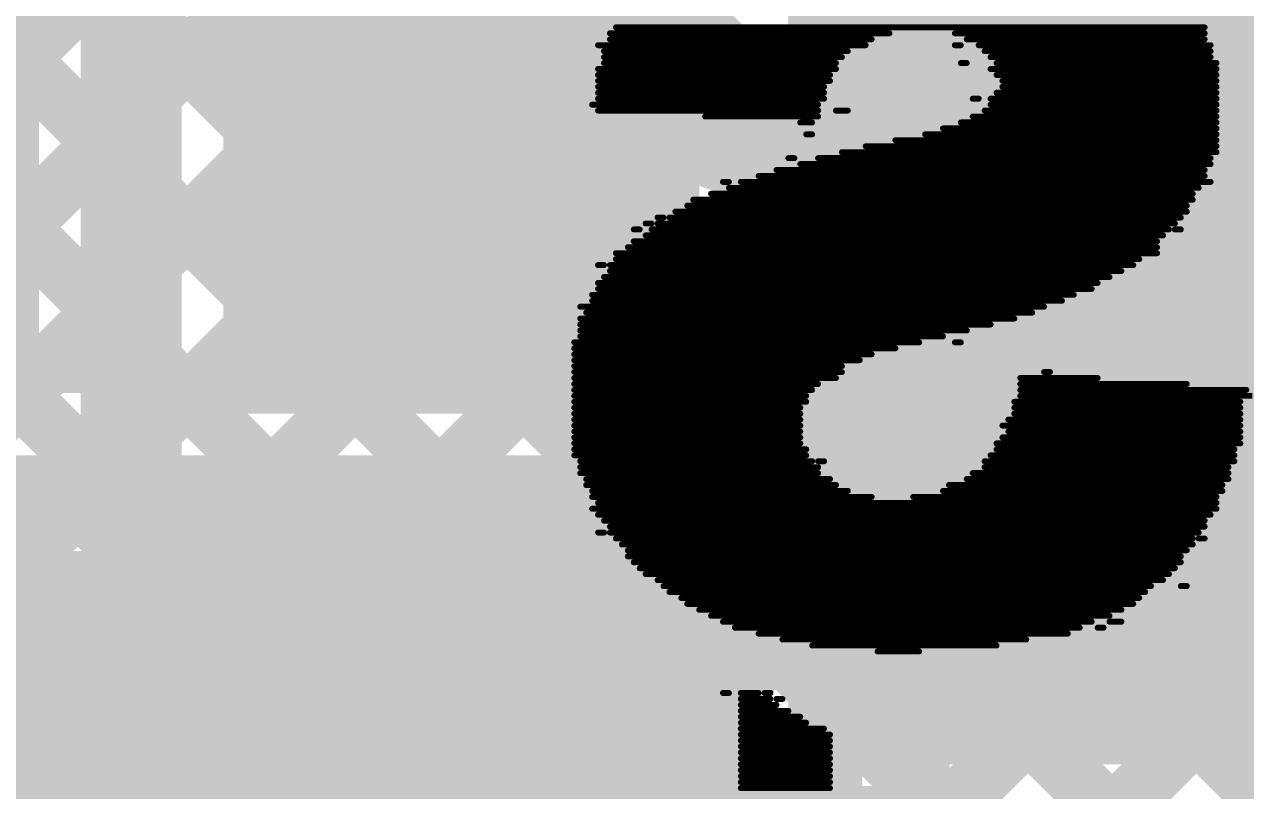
# Model space of a CAD drawing. Header units: millimetres. Extents: x -0.33 to 3.26, y -0.12 to 2.83.
# Drawn here: x 1.2345 to 1.4399, y 0.1226 to 0.2515 of the extents above; entities that cross this region are included whole.
import ezdxf

# ---------------------------------------------------------------- set-up
doc = ezdxf.new("R2010")
doc.units = ezdxf.units.MM
doc.header["$MEASUREMENT"] = 0
for name, color, linetype in [('BottomLayer', 5, 'Continuous'), ('BottomOverlay', 54, 'Continuous'), ('TopLayer', 1, 'Continuous'), ('TopOverlay', 2, 'Continuous'), ('TopPaste', 8, 'Continuous'), ('TopSolder', 216, 'Continuous')]:
    doc.layers.add(name, color=color, linetype=linetype)
doc.styles.add('Arial', font='', dxfattribs={"height": 0.2})
doc.styles.get('Arial').set_extended_font_data('Arial')

# ---------------------------------------------------------------- blocks, each defined once
blk = doc.blocks.new('16SVPF180M_47')
at = {"layer": 'TopOverlay', "const_width": 0.01}
for points in [[(-0.131, -0.082), (-0.131, -0.043)], [(-0.084, -0.129), (-0.131, -0.082)], [(0.135, -0.129), (-0.084, -0.129)]]:
    blk.add_lwpolyline(points, dxfattribs=at)
at = {"layer": 'TopOverlay', "const_width": 0.005}
for points in [[(-0.1335, -0.082, 1), (-0.1285, -0.082, 1)], [(-0.1335, -0.082, 1), (-0.1285, -0.082, 1)], [(-0.0865, -0.129, 1), (-0.0815, -0.129, 1)], [(-0.0865, -0.129, 1), (-0.0815, -0.129, 1)]]:
    blk.add_lwpolyline(points, format="xyb", close=True, dxfattribs=at)
blk = doc.blocks.new('SOD123W_93')
at = {"layer": 'TopLayer'}
blk.add_hatch(color=1, dxfattribs=at).paths.add_polyline_path([(-0.08268, 0.02756), (-0.02756, 0.02756), (-0.02756, -0.02756), (-0.08268, -0.02756)])
at = {"layer": 'TopPaste'}
blk.add_hatch(color=8, dxfattribs=at).paths.add_polyline_path([(-0.08268, 0.02756), (-0.02756, 0.02756), (-0.02756, -0.02756), (-0.08268, -0.02756)])
at = {"layer": 'TopSolder'}
blk.add_hatch(color=216, dxfattribs=at).paths.add_polyline_path([(-0.08668, 0.03156), (-0.02356, 0.03156), (-0.02356, -0.03156), (-0.08668, -0.03156)])
at = {"layer": 'TopOverlay', "const_width": 0.005}
for points in [[(-0.056, 0.04), (-0.056, 0.035)], [(0.057, 0.04), (-0.056, 0.04)]]:
    blk.add_lwpolyline(points, dxfattribs=at)
at = {"layer": 'TopOverlay', "const_width": 0.0025}
for points in [[(-0.05725, 0.04, 1), (-0.05475, 0.04, 1)], [(-0.05725, 0.04, 1), (-0.05475, 0.04, 1)], [(-0.05725, 0.035, 1), (-0.05475, 0.035, 1)]]:
    blk.add_lwpolyline(points, format="xyb", close=True, dxfattribs=at)

msp = doc.modelspace()

# ---------------------------------------------------------------- hatches: boundary and pattern name
at = {"layer": 'TopLayer'}
for points in [[(1.01919, 0.186), (1.237, 0.186), (1.237, 0.409), (1.01919, 0.409)], [(1.268, 0.186), (1.348, 0.186), (1.348, 0.3065), (1.268, 0.3065)], [(1.363, 0.127), (2.0721, 0.127), (2.0721, 0.2675), (1.363, 0.2675)], [(1.081, 0.083), (1.32, 0.083), (1.32, 0.16287), (1.081, 0.16287)]]:
    msp.add_hatch(color=1, dxfattribs=at).paths.add_polyline_path(points)

# ---------------------------------------------------------------- linework, layer by layer
at = {"layer": 'BottomLayer'}
for points, const_width in [([(1.09436, 0.44145), (1.493, 0.04281)], 0.01), ([(1.09436, 0.41317), (1.493, 0.01453)], 0.01), ([(1.09436, 0.38488), (1.493, -0.01376)], 0.01), ([(1.09436, 0.3566), (1.46596, -0.015)], 0.01), ([(1.09436, 0.32831), (1.43767, -0.015)], 0.01), ([(1.09436, 0.30003), (1.40939, -0.015)], 0.01), ([(1.10083, 0.11288), (1.28327, 0.29532)], 0.01), ([(1.305, 0.284), (1.35332, 0.23568)], 0.025), ([(1.09436, 0.27174), (1.3811, -0.015)], 0.01), ([(1.11003, 0.09379), (1.28546, 0.26922)], 0.01), ([(1.28768, 0.26668), (1.33597, 0.21838)], 0.01), ([(1.13302, 0.0885), (1.29944, 0.25492)], 0.01), ([(1.35332, 0.23568), (3.06876, 0.23568)], 0.025), ([(1.15786, 0.08506), (1.31358, 0.24077)], 0.01), ([(1.15786, 0.05677), (1.32772, 0.22663)], 0.01), ([(1.11736, -0.01201), (1.34289, 0.21351)], 0.01), ([(1.14266, -0.015), (1.36884, 0.21118)], 0.01), ([(1.17094, -0.015), (1.39712, 0.21118)], 0.01), ([(1.19922, -0.015), (1.42541, 0.21118)], 0.01), ([(1.22751, -0.015), (1.45369, 0.21118)], 0.01), ([(1.25579, -0.015), (1.48197, 0.21118)], 0.01), ([(1.35291, 0.21118), (1.493, 0.07109)], 0.01), ([(1.35332, 0.21118), (3.06876, 0.21118)], 0.01), ([(1.3812, 0.21118), (1.493, 0.09938)], 0.01), ([(1.40948, 0.21118), (1.493, 0.12766)], 0.01), ([(1.43777, 0.21118), (1.493, 0.15595)], 0.01), ([(1.28408, -0.015), (1.493, 0.19392)], 0.01)]:
    msp.add_lwpolyline(points, dxfattribs=dict(at, const_width=const_width))
for points, const_width in [([(1.29694, 0.25492, 1), (1.30194, 0.25492, 1)], 0.005), ([(1.34707, 0.23568, 1), (1.35957, 0.23568, 1)], 0.0125), ([(1.34707, 0.23568, 1), (1.35957, 0.23568, 1)], 0.0125), ([(1.31108, 0.24077, 1), (1.31608, 0.24077, 1)], 0.005), ([(1.32522, 0.22663, 1), (1.33022, 0.22663, 1)], 0.005), ([(1.33347, 0.21838, 1), (1.33847, 0.21838, 1)], 0.005), ([(1.33347, 0.21838, 1), (1.33847, 0.21838, 1)], 0.005), ([(1.3335, 0.21836, 1), (1.3385, 0.21836, 1)], 0.005), ([(1.34039, 0.21351, 1), (1.34539, 0.21351, 1)], 0.005), ([(1.35041, 0.21118, 1), (1.35541, 0.21118, 1)], 0.005), ([(1.35082, 0.21118, 1), (1.35582, 0.21118, 1)], 0.005), ([(1.35082, 0.21118, 1), (1.35582, 0.21118, 1)], 0.005), ([(1.35082, 0.21118, 1), (1.35582, 0.21118, 1)], 0.005), ([(1.36634, 0.21118, 1), (1.37134, 0.21118, 1)], 0.005), ([(1.3787, 0.21118, 1), (1.3837, 0.21118, 1)], 0.005), ([(1.39462, 0.21118, 1), (1.39962, 0.21118, 1)], 0.005), ([(1.40698, 0.21118, 1), (1.41198, 0.21118, 1)], 0.005), ([(1.42291, 0.21118, 1), (1.42791, 0.21118, 1)], 0.005), ([(1.43527, 0.21118, 1), (1.44027, 0.21118, 1)], 0.005)]:
    msp.add_lwpolyline(points, format="xyb", close=True, dxfattribs=dict(at, const_width=const_width))
at = {"layer": 'BottomLayer', "const_width": 0.01}
for points in [[(1.35332, 0.21118, -0.199267), (1.33597, 0.21838)], [(1.35332, 0.21118, -0.198912), (1.336, 0.21836)]]:
    msp.add_lwpolyline(points, format="xyb", dxfattribs=at)
at = {"layer": 'BottomOverlay', "const_width": 0.001}
for points in [[(1.334, 0.251), (1.433, 0.251)], [(1.331, 0.248), (1.376, 0.248)], [(1.333, 0.25), (1.38, 0.25)], [(1.333, 0.249), (1.377, 0.249)], [(1.391, 0.25), (1.433, 0.25)], [(1.391, 0.248), (1.392, 0.248)], [(1.393, 0.249), (1.433, 0.249)], [(1.395, 0.248), (1.434, 0.248)], [(1.332, 0.247), (1.373, 0.247)], [(1.332, 0.246), (1.372, 0.246)], [(1.396, 0.247), (1.434, 0.247)], [(1.397, 0.246), (1.434, 0.246)], [(1.331, 0.244), (1.371, 0.244)], [(1.332, 0.245), (1.371, 0.245)], [(1.392, 0.245), (1.393, 0.245)], [(1.397, 0.244), (1.435, 0.244)], [(1.398, 0.245), (1.435, 0.245)], [(1.331, 0.243), (1.37, 0.243)], [(1.331, 0.242), (1.37, 0.242)], [(1.398, 0.243), (1.435, 0.243)], [(1.399, 0.242), (1.435, 0.242)], [(1.331, 0.241), (1.369, 0.241)], [(1.331, 0.24), (1.369, 0.24)], [(1.398, 0.24), (1.435, 0.24)], [(1.399, 0.241), (1.435, 0.241)], [(1.33, 0.238), (1.368, 0.238)], [(1.331, 0.239), (1.369, 0.239)], [(1.394, 0.239), (1.395, 0.239)], [(1.397, 0.239), (1.435, 0.239)], [(1.397, 0.238), (1.435, 0.238)], [(1.331, 0.237), (1.368, 0.237)], [(1.349, 0.236), (1.368, 0.236)], [(1.371, 0.237), (1.373, 0.237)], [(1.394, 0.236), (1.435, 0.236)], [(1.396, 0.237), (1.435, 0.237)], [(1.365, 0.235), (1.367, 0.235)], [(1.389, 0.234), (1.435, 0.234)], [(1.392, 0.235), (1.435, 0.235)], [(1.366, 0.233), (1.367, 0.233)], [(1.381, 0.232), (1.435, 0.232)], [(1.386, 0.233), (1.435, 0.233)], [(1.372, 0.23), (1.435, 0.23)], [(1.376, 0.231), (1.435, 0.231)], [(1.363, 0.229), (1.364, 0.229)], [(1.365, 0.228), (1.434, 0.228)], [(1.368, 0.229), (1.434, 0.229)], [(1.358, 0.226), (1.433, 0.226)], [(1.361, 0.227), (1.433, 0.227)], [(1.352, 0.225), (1.353, 0.225)], [(1.353, 0.224), (1.432, 0.224)], [(1.355, 0.225), (1.434, 0.225)], [(1.347, 0.222), (1.431, 0.222)], [(1.35, 0.223), (1.431, 0.223)], [(1.344, 0.22), (1.43, 0.22)], [(1.346, 0.221), (1.43, 0.221)], [(1.339, 0.218), (1.34, 0.218)], [(1.341, 0.219), (1.342, 0.219)], [(1.341, 0.218), (1.428, 0.218)], [(1.343, 0.219), (1.429, 0.219)], [(1.337, 0.217), (1.338, 0.217)], [(1.339, 0.216), (1.426, 0.216)], [(1.34, 0.217), (1.427, 0.217)], [(1.428, 0.217), (1.429, 0.217)], [(1.336, 0.214), (1.425, 0.214)], [(1.337, 0.215), (1.425, 0.215)], [(1.334, 0.213), (1.425, 0.213)], [(1.334, 0.212), (1.422, 0.212)], [(1.331, 0.211), (1.332, 0.211)], [(1.332, 0.209), (1.417, 0.209)], [(1.333, 0.211), (1.421, 0.211)], [(1.333, 0.21), (1.419, 0.21)], [(1.331, 0.208), (1.415, 0.208)], [(1.331, 0.207), (1.414, 0.207)], [(1.33, 0.206), (1.411, 0.206)], [(1.33, 0.205), (1.409, 0.205)], [(1.328, 0.204), (1.406, 0.204)], [(1.329, 0.203), (1.404, 0.203)], [(1.328, 0.202), (1.401, 0.202)], [(1.328, 0.201), (1.397, 0.201)], [(1.328, 0.2), (1.393, 0.2)], [(1.328, 0.199), (1.389, 0.199)], [(1.327, 0.198), (1.385, 0.198)], [(1.327, 0.197), (1.381, 0.197)], [(1.391, 0.198), (1.392, 0.198)], [(1.327, 0.196), (1.377, 0.196)], [(1.327, 0.195), (1.375, 0.195)], [(1.327, 0.194), (1.372, 0.194)], [(1.327, 0.193), (1.372, 0.193)], [(1.406, 0.193), (1.407, 0.193)], [(1.327, 0.192), (1.371, 0.192)], [(1.327, 0.191), (1.368, 0.191)], [(1.402, 0.192), (1.415, 0.192)], [(1.402, 0.191), (1.43, 0.191)], [(1.327, 0.19), (1.367, 0.19)], [(1.327, 0.189), (1.366, 0.189)], [(1.402, 0.19), (1.44, 0.19)], [(1.402, 0.189), (1.441, 0.189)], [(1.327, 0.188), (1.366, 0.188)], [(1.327, 0.187), (1.365, 0.187)], [(1.401, 0.188), (1.439, 0.188)], [(1.401, 0.187), (1.439, 0.187)], [(1.327, 0.186), (1.365, 0.186)], [(1.327, 0.185), (1.365, 0.185)], [(1.4, 0.185), (1.439, 0.185)], [(1.401, 0.186), (1.439, 0.186)], [(1.327, 0.184), (1.365, 0.184)], [(1.327, 0.183), (1.365, 0.183)], [(1.399, 0.184), (1.439, 0.184)], [(1.4, 0.183), (1.439, 0.183)], [(1.327, 0.182), (1.365, 0.182)], [(1.327, 0.181), (1.365, 0.181)], [(1.398, 0.181), (1.439, 0.181)], [(1.399, 0.182), (1.439, 0.182)], [(1.327, 0.18), (1.366, 0.18)], [(1.327, 0.179), (1.366, 0.179)], [(1.397, 0.179), (1.438, 0.179)], [(1.398, 0.18), (1.438, 0.18)], [(1.328, 0.178), (1.367, 0.178)], [(1.328, 0.177), (1.368, 0.177)], [(1.368, 0.178), (1.369, 0.178)], [(1.396, 0.178), (1.438, 0.178)], [(1.396, 0.177), (1.437, 0.177)], [(1.328, 0.176), (1.368, 0.176)], [(1.329, 0.175), (1.37, 0.175)], [(1.393, 0.175), (1.437, 0.175)], [(1.394, 0.176), (1.437, 0.176)], [(1.329, 0.174), (1.371, 0.174)], [(1.33, 0.173), (1.373, 0.173)], [(1.33, 0.172), (1.377, 0.172)], [(1.384, 0.172), (1.435, 0.172)], [(1.389, 0.173), (1.436, 0.173)], [(1.39, 0.174), (1.436, 0.174)], [(1.33, 0.17), (1.435, 0.17)], [(1.331, 0.171), (1.435, 0.171)], [(1.331, 0.169), (1.434, 0.169)], [(1.332, 0.168), (1.433, 0.168)], [(1.331, 0.166), (1.332, 0.166)], [(1.333, 0.167), (1.433, 0.167)], [(1.333, 0.166), (1.432, 0.166)], [(1.334, 0.165), (1.431, 0.165)], [(1.335, 0.164), (1.431, 0.164)], [(1.432, 0.165), (1.433, 0.165)], [(1.336, 0.163), (1.43, 0.163)], [(1.336, 0.162), (1.429, 0.162)], [(1.337, 0.161), (1.429, 0.161)], [(1.338, 0.16), (1.428, 0.16)], [(1.339, 0.159), (1.427, 0.159)], [(1.341, 0.158), (1.426, 0.158)], [(1.342, 0.157), (1.424, 0.157)], [(1.343, 0.156), (1.423, 0.156)], [(1.429, 0.157), (1.43, 0.157)], [(1.345, 0.155), (1.422, 0.155)], [(1.346, 0.154), (1.421, 0.154)], [(1.348, 0.153), (1.419, 0.153)], [(1.35, 0.152), (1.417, 0.152)], [(1.352, 0.151), (1.414, 0.151)], [(1.354, 0.15), (1.412, 0.15)], [(1.415, 0.15), (1.416, 0.15)], [(1.417, 0.151), (1.419, 0.151)], [(1.358, 0.149), (1.41, 0.149)], [(1.362, 0.148), (1.403, 0.148)], [(1.367, 0.147), (1.398, 0.147)], [(1.378, 0.146), (1.385, 0.146)], [(1.352, 0.139), (1.353, 0.139)], [(1.355, 0.139), (1.358, 0.139)], [(1.355, 0.138), (1.36, 0.138)], [(1.359, 0.139), (1.36, 0.139)], [(1.361, 0.138), (1.362, 0.138)], [(1.355, 0.137), (1.361, 0.137)], [(1.355, 0.136), (1.363, 0.136)], [(1.355, 0.135), (1.365, 0.135)], [(1.355, 0.134), (1.366, 0.134)], [(1.355, 0.133), (1.369, 0.133)], [(1.355, 0.132), (1.37, 0.132)], [(1.355, 0.131), (1.37, 0.131)], [(1.355, 0.13), (1.37, 0.13)], [(1.355, 0.129), (1.37, 0.129)], [(1.355, 0.128), (1.37, 0.128)], [(1.355, 0.127), (1.37, 0.127)], [(1.355, 0.126), (1.37, 0.126)], [(1.355, 0.125), (1.37, 0.125)], [(1.355, 0.124), (1.37, 0.124)], [(1.355, 0.123), (1.37, 0.123)]]:
    msp.add_lwpolyline(points, dxfattribs=at)
at = {"layer": 'BottomOverlay', "const_width": 0.0005}
for points in [[(1.33375, 0.251, 1), (1.33425, 0.251, 1)], [(1.43275, 0.251, 1), (1.43325, 0.251, 1)], [(1.33075, 0.248, 1), (1.33125, 0.248, 1)], [(1.33275, 0.25, 1), (1.33325, 0.25, 1)], [(1.33275, 0.249, 1), (1.33325, 0.249, 1)], [(1.37575, 0.248, 1), (1.37625, 0.248, 1)], [(1.37675, 0.249, 1), (1.37725, 0.249, 1)], [(1.37975, 0.25, 1), (1.38025, 0.25, 1)], [(1.39075, 0.25, 1), (1.39125, 0.25, 1)], [(1.39075, 0.248, 1), (1.39125, 0.248, 1)], [(1.39175, 0.248, 1), (1.39225, 0.248, 1)], [(1.39275, 0.249, 1), (1.39325, 0.249, 1)], [(1.39475, 0.248, 1), (1.39525, 0.248, 1)], [(1.43275, 0.25, 1), (1.43325, 0.25, 1)], [(1.43275, 0.249, 1), (1.43325, 0.249, 1)], [(1.43375, 0.248, 1), (1.43425, 0.248, 1)], [(1.33175, 0.247, 1), (1.33225, 0.247, 1)], [(1.33175, 0.246, 1), (1.33225, 0.246, 1)], [(1.37175, 0.246, 1), (1.37225, 0.246, 1)], [(1.37275, 0.247, 1), (1.37325, 0.247, 1)], [(1.39575, 0.247, 1), (1.39625, 0.247, 1)], [(1.39675, 0.246, 1), (1.39725, 0.246, 1)], [(1.43375, 0.247, 1), (1.43425, 0.247, 1)], [(1.43375, 0.246, 1), (1.43425, 0.246, 1)], [(1.33075, 0.244, 1), (1.33125, 0.244, 1)], [(1.33175, 0.245, 1), (1.33225, 0.245, 1)], [(1.37075, 0.245, 1), (1.37125, 0.245, 1)], [(1.37075, 0.244, 1), (1.37125, 0.244, 1)], [(1.39175, 0.245, 1), (1.39225, 0.245, 1)], [(1.39275, 0.245, 1), (1.39325, 0.245, 1)], [(1.39675, 0.244, 1), (1.39725, 0.244, 1)], [(1.39775, 0.245, 1), (1.39825, 0.245, 1)], [(1.43475, 0.245, 1), (1.43525, 0.245, 1)], [(1.43475, 0.244, 1), (1.43525, 0.244, 1)], [(1.33075, 0.243, 1), (1.33125, 0.243, 1)], [(1.33075, 0.242, 1), (1.33125, 0.242, 1)], [(1.36975, 0.243, 1), (1.37025, 0.243, 1)], [(1.36975, 0.242, 1), (1.37025, 0.242, 1)], [(1.39775, 0.243, 1), (1.39825, 0.243, 1)], [(1.39875, 0.242, 1), (1.39925, 0.242, 1)], [(1.43475, 0.243, 1), (1.43525, 0.243, 1)], [(1.43475, 0.242, 1), (1.43525, 0.242, 1)], [(1.33075, 0.241, 1), (1.33125, 0.241, 1)], [(1.33075, 0.24, 1), (1.33125, 0.24, 1)], [(1.36875, 0.241, 1), (1.36925, 0.241, 1)], [(1.36875, 0.24, 1), (1.36925, 0.24, 1)], [(1.39775, 0.24, 1), (1.39825, 0.24, 1)], [(1.39875, 0.241, 1), (1.39925, 0.241, 1)], [(1.43475, 0.241, 1), (1.43525, 0.241, 1)], [(1.43475, 0.24, 1), (1.43525, 0.24, 1)], [(1.32975, 0.238, 1), (1.33025, 0.238, 1)], [(1.33075, 0.239, 1), (1.33125, 0.239, 1)], [(1.36775, 0.238, 1), (1.36825, 0.238, 1)], [(1.36875, 0.239, 1), (1.36925, 0.239, 1)], [(1.39375, 0.239, 1), (1.39425, 0.239, 1)], [(1.39475, 0.239, 1), (1.39525, 0.239, 1)], [(1.39675, 0.239, 1), (1.39725, 0.239, 1)], [(1.39675, 0.238, 1), (1.39725, 0.238, 1)], [(1.43475, 0.239, 1), (1.43525, 0.239, 1)], [(1.43475, 0.238, 1), (1.43525, 0.238, 1)], [(1.33075, 0.237, 1), (1.33125, 0.237, 1)], [(1.34875, 0.236, 1), (1.34925, 0.236, 1)], [(1.36775, 0.237, 1), (1.36825, 0.237, 1)], [(1.36775, 0.236, 1), (1.36825, 0.236, 1)], [(1.37075, 0.237, 1), (1.37125, 0.237, 1)], [(1.37275, 0.237, 1), (1.37325, 0.237, 1)], [(1.39375, 0.236, 1), (1.39425, 0.236, 1)], [(1.39575, 0.237, 1), (1.39625, 0.237, 1)], [(1.43475, 0.237, 1), (1.43525, 0.237, 1)], [(1.43475, 0.236, 1), (1.43525, 0.236, 1)], [(1.36475, 0.235, 1), (1.36525, 0.235, 1)], [(1.36675, 0.235, 1), (1.36725, 0.235, 1)], [(1.38875, 0.234, 1), (1.38925, 0.234, 1)], [(1.39175, 0.235, 1), (1.39225, 0.235, 1)], [(1.43475, 0.235, 1), (1.43525, 0.235, 1)], [(1.43475, 0.234, 1), (1.43525, 0.234, 1)], [(1.36575, 0.233, 1), (1.36625, 0.233, 1)], [(1.36675, 0.233, 1), (1.36725, 0.233, 1)], [(1.38075, 0.232, 1), (1.38125, 0.232, 1)], [(1.38575, 0.233, 1), (1.38625, 0.233, 1)], [(1.43475, 0.233, 1), (1.43525, 0.233, 1)], [(1.43475, 0.232, 1), (1.43525, 0.232, 1)], [(1.37175, 0.23, 1), (1.37225, 0.23, 1)], [(1.37575, 0.231, 1), (1.37625, 0.231, 1)], [(1.43475, 0.231, 1), (1.43525, 0.231, 1)], [(1.43475, 0.23, 1), (1.43525, 0.23, 1)], [(1.36275, 0.229, 1), (1.36325, 0.229, 1)], [(1.36375, 0.229, 1), (1.36425, 0.229, 1)], [(1.36475, 0.228, 1), (1.36525, 0.228, 1)], [(1.36775, 0.229, 1), (1.36825, 0.229, 1)], [(1.43375, 0.229, 1), (1.43425, 0.229, 1)], [(1.43375, 0.228, 1), (1.43425, 0.228, 1)], [(1.35775, 0.226, 1), (1.35825, 0.226, 1)], [(1.36075, 0.227, 1), (1.36125, 0.227, 1)], [(1.43275, 0.227, 1), (1.43325, 0.227, 1)], [(1.43275, 0.226, 1), (1.43325, 0.226, 1)], [(1.35175, 0.225, 1), (1.35225, 0.225, 1)], [(1.35275, 0.225, 1), (1.35325, 0.225, 1)], [(1.35275, 0.224, 1), (1.35325, 0.224, 1)], [(1.35475, 0.225, 1), (1.35525, 0.225, 1)], [(1.43175, 0.224, 1), (1.43225, 0.224, 1)], [(1.43375, 0.225, 1), (1.43425, 0.225, 1)], [(1.34675, 0.222, 1), (1.34725, 0.222, 1)], [(1.34975, 0.223, 1), (1.35025, 0.223, 1)], [(1.43075, 0.223, 1), (1.43125, 0.223, 1)], [(1.43075, 0.222, 1), (1.43125, 0.222, 1)], [(1.34375, 0.22, 1), (1.34425, 0.22, 1)], [(1.34575, 0.221, 1), (1.34625, 0.221, 1)], [(1.42975, 0.221, 1), (1.43025, 0.221, 1)], [(1.42975, 0.22, 1), (1.43025, 0.22, 1)], [(1.33875, 0.218, 1), (1.33925, 0.218, 1)], [(1.33975, 0.218, 1), (1.34025, 0.218, 1)], [(1.34075, 0.219, 1), (1.34125, 0.219, 1)], [(1.34075, 0.218, 1), (1.34125, 0.218, 1)], [(1.34175, 0.219, 1), (1.34225, 0.219, 1)], [(1.34275, 0.219, 1), (1.34325, 0.219, 1)], [(1.42775, 0.218, 1), (1.42825, 0.218, 1)], [(1.42875, 0.219, 1), (1.42925, 0.219, 1)], [(1.33675, 0.217, 1), (1.33725, 0.217, 1)], [(1.33775, 0.217, 1), (1.33825, 0.217, 1)], [(1.33875, 0.216, 1), (1.33925, 0.216, 1)], [(1.33975, 0.217, 1), (1.34025, 0.217, 1)], [(1.42575, 0.216, 1), (1.42625, 0.216, 1)], [(1.42675, 0.217, 1), (1.42725, 0.217, 1)], [(1.42775, 0.217, 1), (1.42825, 0.217, 1)], [(1.42875, 0.217, 1), (1.42925, 0.217, 1)], [(1.33575, 0.214, 1), (1.33625, 0.214, 1)], [(1.33675, 0.215, 1), (1.33725, 0.215, 1)], [(1.42475, 0.215, 1), (1.42525, 0.215, 1)], [(1.42475, 0.214, 1), (1.42525, 0.214, 1)], [(1.33375, 0.213, 1), (1.33425, 0.213, 1)], [(1.33375, 0.212, 1), (1.33425, 0.212, 1)], [(1.42175, 0.212, 1), (1.42225, 0.212, 1)], [(1.42475, 0.213, 1), (1.42525, 0.213, 1)], [(1.33075, 0.211, 1), (1.33125, 0.211, 1)], [(1.33175, 0.211, 1), (1.33225, 0.211, 1)], [(1.33175, 0.209, 1), (1.33225, 0.209, 1)], [(1.33275, 0.211, 1), (1.33325, 0.211, 1)], [(1.33275, 0.21, 1), (1.33325, 0.21, 1)], [(1.41675, 0.209, 1), (1.41725, 0.209, 1)], [(1.41875, 0.21, 1), (1.41925, 0.21, 1)], [(1.42075, 0.211, 1), (1.42125, 0.211, 1)], [(1.33075, 0.208, 1), (1.33125, 0.208, 1)], [(1.33075, 0.207, 1), (1.33125, 0.207, 1)], [(1.41375, 0.207, 1), (1.41425, 0.207, 1)], [(1.41475, 0.208, 1), (1.41525, 0.208, 1)], [(1.32975, 0.206, 1), (1.33025, 0.206, 1)], [(1.32975, 0.205, 1), (1.33025, 0.205, 1)], [(1.40875, 0.205, 1), (1.40925, 0.205, 1)], [(1.41075, 0.206, 1), (1.41125, 0.206, 1)], [(1.32775, 0.204, 1), (1.32825, 0.204, 1)], [(1.32875, 0.203, 1), (1.32925, 0.203, 1)], [(1.40375, 0.203, 1), (1.40425, 0.203, 1)], [(1.40575, 0.204, 1), (1.40625, 0.204, 1)], [(1.32775, 0.202, 1), (1.32825, 0.202, 1)], [(1.32775, 0.201, 1), (1.32825, 0.201, 1)], [(1.39675, 0.201, 1), (1.39725, 0.201, 1)], [(1.40075, 0.202, 1), (1.40125, 0.202, 1)], [(1.32775, 0.2, 1), (1.32825, 0.2, 1)], [(1.32775, 0.199, 1), (1.32825, 0.199, 1)], [(1.38875, 0.199, 1), (1.38925, 0.199, 1)], [(1.39275, 0.2, 1), (1.39325, 0.2, 1)], [(1.32675, 0.198, 1), (1.32725, 0.198, 1)], [(1.32675, 0.197, 1), (1.32725, 0.197, 1)], [(1.38075, 0.197, 1), (1.38125, 0.197, 1)], [(1.38475, 0.198, 1), (1.38525, 0.198, 1)], [(1.39075, 0.198, 1), (1.39125, 0.198, 1)], [(1.39175, 0.198, 1), (1.39225, 0.198, 1)], [(1.32675, 0.196, 1), (1.32725, 0.196, 1)], [(1.32675, 0.195, 1), (1.32725, 0.195, 1)], [(1.37475, 0.195, 1), (1.37525, 0.195, 1)], [(1.37675, 0.196, 1), (1.37725, 0.196, 1)], [(1.32675, 0.194, 1), (1.32725, 0.194, 1)], [(1.32675, 0.193, 1), (1.32725, 0.193, 1)], [(1.37175, 0.194, 1), (1.37225, 0.194, 1)], [(1.37175, 0.193, 1), (1.37225, 0.193, 1)], [(1.40575, 0.193, 1), (1.40625, 0.193, 1)], [(1.40675, 0.193, 1), (1.40725, 0.193, 1)], [(1.32675, 0.192, 1), (1.32725, 0.192, 1)], [(1.32675, 0.191, 1), (1.32725, 0.191, 1)], [(1.36775, 0.191, 1), (1.36825, 0.191, 1)], [(1.37075, 0.192, 1), (1.37125, 0.192, 1)], [(1.40175, 0.192, 1), (1.40225, 0.192, 1)], [(1.40175, 0.191, 1), (1.40225, 0.191, 1)], [(1.41475, 0.192, 1), (1.41525, 0.192, 1)], [(1.42975, 0.191, 1), (1.43025, 0.191, 1)], [(1.32675, 0.19, 1), (1.32725, 0.19, 1)], [(1.32675, 0.189, 1), (1.32725, 0.189, 1)], [(1.36575, 0.189, 1), (1.36625, 0.189, 1)], [(1.36675, 0.19, 1), (1.36725, 0.19, 1)], [(1.40175, 0.19, 1), (1.40225, 0.19, 1)], [(1.40175, 0.189, 1), (1.40225, 0.189, 1)], [(1.43975, 0.19, 1), (1.44025, 0.19, 1)], [(1.32675, 0.188, 1), (1.32725, 0.188, 1)], [(1.32675, 0.187, 1), (1.32725, 0.187, 1)], [(1.36475, 0.187, 1), (1.36525, 0.187, 1)], [(1.36575, 0.188, 1), (1.36625, 0.188, 1)], [(1.40075, 0.188, 1), (1.40125, 0.188, 1)], [(1.40075, 0.187, 1), (1.40125, 0.187, 1)], [(1.43875, 0.188, 1), (1.43925, 0.188, 1)], [(1.43875, 0.187, 1), (1.43925, 0.187, 1)], [(1.32675, 0.186, 1), (1.32725, 0.186, 1)], [(1.32675, 0.185, 1), (1.32725, 0.185, 1)], [(1.36475, 0.186, 1), (1.36525, 0.186, 1)], [(1.36475, 0.185, 1), (1.36525, 0.185, 1)], [(1.39975, 0.185, 1), (1.40025, 0.185, 1)], [(1.40075, 0.186, 1), (1.40125, 0.186, 1)], [(1.43875, 0.186, 1), (1.43925, 0.186, 1)], [(1.43875, 0.185, 1), (1.43925, 0.185, 1)], [(1.32675, 0.184, 1), (1.32725, 0.184, 1)], [(1.32675, 0.183, 1), (1.32725, 0.183, 1)], [(1.36475, 0.184, 1), (1.36525, 0.184, 1)], [(1.36475, 0.183, 1), (1.36525, 0.183, 1)], [(1.39875, 0.184, 1), (1.39925, 0.184, 1)], [(1.39975, 0.183, 1), (1.40025, 0.183, 1)], [(1.43875, 0.184, 1), (1.43925, 0.184, 1)], [(1.43875, 0.183, 1), (1.43925, 0.183, 1)], [(1.32675, 0.182, 1), (1.32725, 0.182, 1)], [(1.32675, 0.181, 1), (1.32725, 0.181, 1)], [(1.36475, 0.182, 1), (1.36525, 0.182, 1)], [(1.36475, 0.181, 1), (1.36525, 0.181, 1)], [(1.39775, 0.181, 1), (1.39825, 0.181, 1)], [(1.39875, 0.182, 1), (1.39925, 0.182, 1)], [(1.43875, 0.182, 1), (1.43925, 0.182, 1)], [(1.43875, 0.181, 1), (1.43925, 0.181, 1)], [(1.32675, 0.18, 1), (1.32725, 0.18, 1)], [(1.32675, 0.179, 1), (1.32725, 0.179, 1)], [(1.36575, 0.18, 1), (1.36625, 0.18, 1)], [(1.36575, 0.179, 1), (1.36625, 0.179, 1)], [(1.39675, 0.179, 1), (1.39725, 0.179, 1)], [(1.39775, 0.18, 1), (1.39825, 0.18, 1)], [(1.43775, 0.18, 1), (1.43825, 0.18, 1)], [(1.43775, 0.179, 1), (1.43825, 0.179, 1)], [(1.32775, 0.178, 1), (1.32825, 0.178, 1)], [(1.32775, 0.177, 1), (1.32825, 0.177, 1)], [(1.36675, 0.178, 1), (1.36725, 0.178, 1)], [(1.36775, 0.178, 1), (1.36825, 0.178, 1)], [(1.36775, 0.177, 1), (1.36825, 0.177, 1)], [(1.36875, 0.178, 1), (1.36925, 0.178, 1)], [(1.39575, 0.178, 1), (1.39625, 0.178, 1)], [(1.39575, 0.177, 1), (1.39625, 0.177, 1)], [(1.43675, 0.177, 1), (1.43725, 0.177, 1)], [(1.43775, 0.178, 1), (1.43825, 0.178, 1)], [(1.32775, 0.176, 1), (1.32825, 0.176, 1)], [(1.32875, 0.175, 1), (1.32925, 0.175, 1)], [(1.36775, 0.176, 1), (1.36825, 0.176, 1)], [(1.36975, 0.175, 1), (1.37025, 0.175, 1)], [(1.39275, 0.175, 1), (1.39325, 0.175, 1)], [(1.39375, 0.176, 1), (1.39425, 0.176, 1)], [(1.43675, 0.176, 1), (1.43725, 0.176, 1)], [(1.43675, 0.175, 1), (1.43725, 0.175, 1)], [(1.32875, 0.174, 1), (1.32925, 0.174, 1)], [(1.32975, 0.173, 1), (1.33025, 0.173, 1)], [(1.32975, 0.172, 1), (1.33025, 0.172, 1)], [(1.37075, 0.174, 1), (1.37125, 0.174, 1)], [(1.37275, 0.173, 1), (1.37325, 0.173, 1)], [(1.37675, 0.172, 1), (1.37725, 0.172, 1)], [(1.38375, 0.172, 1), (1.38425, 0.172, 1)], [(1.38875, 0.173, 1), (1.38925, 0.173, 1)], [(1.38975, 0.174, 1), (1.39025, 0.174, 1)], [(1.43475, 0.172, 1), (1.43525, 0.172, 1)], [(1.43575, 0.174, 1), (1.43625, 0.174, 1)], [(1.43575, 0.173, 1), (1.43625, 0.173, 1)], [(1.32975, 0.17, 1), (1.33025, 0.17, 1)], [(1.33075, 0.171, 1), (1.33125, 0.171, 1)], [(1.43475, 0.171, 1), (1.43525, 0.171, 1)], [(1.43475, 0.17, 1), (1.43525, 0.17, 1)], [(1.33075, 0.169, 1), (1.33125, 0.169, 1)], [(1.33175, 0.168, 1), (1.33225, 0.168, 1)], [(1.43275, 0.168, 1), (1.43325, 0.168, 1)], [(1.43375, 0.169, 1), (1.43425, 0.169, 1)], [(1.33075, 0.166, 1), (1.33125, 0.166, 1)], [(1.33175, 0.166, 1), (1.33225, 0.166, 1)], [(1.33275, 0.167, 1), (1.33325, 0.167, 1)], [(1.33275, 0.166, 1), (1.33325, 0.166, 1)], [(1.43175, 0.166, 1), (1.43225, 0.166, 1)], [(1.43275, 0.167, 1), (1.43325, 0.167, 1)], [(1.33375, 0.165, 1), (1.33425, 0.165, 1)], [(1.33475, 0.164, 1), (1.33525, 0.164, 1)], [(1.43075, 0.165, 1), (1.43125, 0.165, 1)], [(1.43075, 0.164, 1), (1.43125, 0.164, 1)], [(1.43175, 0.165, 1), (1.43225, 0.165, 1)], [(1.43275, 0.165, 1), (1.43325, 0.165, 1)], [(1.33575, 0.163, 1), (1.33625, 0.163, 1)], [(1.33575, 0.162, 1), (1.33625, 0.162, 1)], [(1.42875, 0.162, 1), (1.42925, 0.162, 1)], [(1.42975, 0.163, 1), (1.43025, 0.163, 1)], [(1.33675, 0.161, 1), (1.33725, 0.161, 1)], [(1.33775, 0.16, 1), (1.33825, 0.16, 1)], [(1.42775, 0.16, 1), (1.42825, 0.16, 1)], [(1.42875, 0.161, 1), (1.42925, 0.161, 1)], [(1.33875, 0.159, 1), (1.33925, 0.159, 1)], [(1.34075, 0.158, 1), (1.34125, 0.158, 1)], [(1.42575, 0.158, 1), (1.42625, 0.158, 1)], [(1.42675, 0.159, 1), (1.42725, 0.159, 1)], [(1.34175, 0.157, 1), (1.34225, 0.157, 1)], [(1.34275, 0.156, 1), (1.34325, 0.156, 1)], [(1.42275, 0.156, 1), (1.42325, 0.156, 1)], [(1.42375, 0.157, 1), (1.42425, 0.157, 1)], [(1.42875, 0.157, 1), (1.42925, 0.157, 1)], [(1.42975, 0.157, 1), (1.43025, 0.157, 1)], [(1.34475, 0.155, 1), (1.34525, 0.155, 1)], [(1.34575, 0.154, 1), (1.34625, 0.154, 1)], [(1.42075, 0.154, 1), (1.42125, 0.154, 1)], [(1.42175, 0.155, 1), (1.42225, 0.155, 1)], [(1.34775, 0.153, 1), (1.34825, 0.153, 1)], [(1.34975, 0.152, 1), (1.35025, 0.152, 1)], [(1.41675, 0.152, 1), (1.41725, 0.152, 1)], [(1.41875, 0.153, 1), (1.41925, 0.153, 1)], [(1.35175, 0.151, 1), (1.35225, 0.151, 1)], [(1.35375, 0.15, 1), (1.35425, 0.15, 1)], [(1.41175, 0.15, 1), (1.41225, 0.15, 1)], [(1.41375, 0.151, 1), (1.41425, 0.151, 1)], [(1.41475, 0.15, 1), (1.41525, 0.15, 1)], [(1.41575, 0.15, 1), (1.41625, 0.15, 1)], [(1.41675, 0.151, 1), (1.41725, 0.151, 1)], [(1.41875, 0.151, 1), (1.41925, 0.151, 1)], [(1.35775, 0.149, 1), (1.35825, 0.149, 1)], [(1.36175, 0.148, 1), (1.36225, 0.148, 1)], [(1.40275, 0.148, 1), (1.40325, 0.148, 1)], [(1.40975, 0.149, 1), (1.41025, 0.149, 1)], [(1.36675, 0.147, 1), (1.36725, 0.147, 1)], [(1.37775, 0.146, 1), (1.37825, 0.146, 1)], [(1.38475, 0.146, 1), (1.38525, 0.146, 1)], [(1.39775, 0.147, 1), (1.39825, 0.147, 1)], [(1.35175, 0.139, 1), (1.35225, 0.139, 1)], [(1.35275, 0.139, 1), (1.35325, 0.139, 1)], [(1.35475, 0.139, 1), (1.35525, 0.139, 1)], [(1.35475, 0.138, 1), (1.35525, 0.138, 1)], [(1.35775, 0.139, 1), (1.35825, 0.139, 1)], [(1.35875, 0.139, 1), (1.35925, 0.139, 1)], [(1.35975, 0.139, 1), (1.36025, 0.139, 1)], [(1.35975, 0.138, 1), (1.36025, 0.138, 1)], [(1.36075, 0.138, 1), (1.36125, 0.138, 1)], [(1.36175, 0.138, 1), (1.36225, 0.138, 1)], [(1.35475, 0.137, 1), (1.35525, 0.137, 1)], [(1.35475, 0.136, 1), (1.35525, 0.136, 1)], [(1.36075, 0.137, 1), (1.36125, 0.137, 1)], [(1.36275, 0.136, 1), (1.36325, 0.136, 1)], [(1.35475, 0.135, 1), (1.35525, 0.135, 1)], [(1.35475, 0.134, 1), (1.35525, 0.134, 1)], [(1.35475, 0.133, 1), (1.35525, 0.133, 1)], [(1.36475, 0.135, 1), (1.36525, 0.135, 1)], [(1.36575, 0.134, 1), (1.36625, 0.134, 1)], [(1.36875, 0.133, 1), (1.36925, 0.133, 1)], [(1.35475, 0.132, 1), (1.35525, 0.132, 1)], [(1.35475, 0.131, 1), (1.35525, 0.131, 1)], [(1.36975, 0.132, 1), (1.37025, 0.132, 1)], [(1.36975, 0.131, 1), (1.37025, 0.131, 1)], [(1.35475, 0.13, 1), (1.35525, 0.13, 1)], [(1.35475, 0.129, 1), (1.35525, 0.129, 1)], [(1.36975, 0.13, 1), (1.37025, 0.13, 1)], [(1.36975, 0.129, 1), (1.37025, 0.129, 1)], [(1.35475, 0.128, 1), (1.35525, 0.128, 1)], [(1.35475, 0.127, 1), (1.35525, 0.127, 1)], [(1.36975, 0.128, 1), (1.37025, 0.128, 1)], [(1.36975, 0.127, 1), (1.37025, 0.127, 1)], [(1.35475, 0.126, 1), (1.35525, 0.126, 1)], [(1.35475, 0.125, 1), (1.35525, 0.125, 1)], [(1.36975, 0.126, 1), (1.37025, 0.126, 1)], [(1.36975, 0.125, 1), (1.37025, 0.125, 1)], [(1.35475, 0.124, 1), (1.35525, 0.124, 1)], [(1.35475, 0.123, 1), (1.35525, 0.123, 1)], [(1.36975, 0.124, 1), (1.37025, 0.124, 1)], [(1.36975, 0.123, 1), (1.37025, 0.123, 1)]]:
    msp.add_lwpolyline(points, format="xyb", close=True, dxfattribs=at)
at = {"layer": 'TopLayer', "const_width": 0.01}
for points in [[(1.249, 0.174), (1.249, 0.306)], [(1.256, 0.174), (1.256, 0.306)], [(1.249, 0.24155), (1.256, 0.23455)], [(1.249, 0.23277), (1.256, 0.23977)], [(1.249, 0.21609), (1.256, 0.20909)], [(1.249, 0.20731), (1.256, 0.21431)], [(1.249, 0.19064), (1.256, 0.18364)], [(1.249, 0.18186), (1.256, 0.18886)], [(1.03606, -0.082), (1.29206, 0.174)], [(1.06151, -0.082), (1.31751, 0.174)], [(1.08533, 0.174), (1.249, 0.174)], [(1.08697, -0.082), (1.34297, 0.174)], [(1.1119, 0.04476), (1.24114, 0.174)], [(1.1119, 0.0193), (1.2666, 0.174)], [(1.18927, 0.174), (1.44527, -0.082)], [(1.21473, 0.174), (1.47073, -0.082)], [(1.24018, 0.174), (1.49618, -0.082)], [(1.256, 0.174), (1.351, 0.174)], [(1.26564, 0.174), (1.52164, -0.082)], [(1.29109, 0.174), (1.54709, -0.082)], [(1.31655, 0.174), (1.351, 0.13955)], [(1.34201, 0.174), (1.351, 0.16501)], [(1.351, 0.115), (1.351, 0.174)], [(1.11242, -0.082), (1.351, 0.15658)], [(1.13788, -0.082), (1.351, 0.13112)]]:
    msp.add_lwpolyline(points, dxfattribs=at)
at = {"layer": 'TopLayer', "const_width": 0.005}
for points in [[(1.2465, 0.24155, 1), (1.2515, 0.24155, 1)], [(1.2535, 0.23977, 1), (1.2585, 0.23977, 1)], [(1.2535, 0.23455, 1), (1.2585, 0.23455, 1)], [(1.2465, 0.23277, 1), (1.2515, 0.23277, 1)], [(1.2465, 0.21609, 1), (1.2515, 0.21609, 1)], [(1.2535, 0.21431, 1), (1.2585, 0.21431, 1)], [(1.2535, 0.20909, 1), (1.2585, 0.20909, 1)], [(1.2465, 0.20731, 1), (1.2515, 0.20731, 1)], [(1.2465, 0.19064, 1), (1.2515, 0.19064, 1)], [(1.2535, 0.18886, 1), (1.2585, 0.18886, 1)], [(1.2535, 0.18364, 1), (1.2585, 0.18364, 1)], [(1.2465, 0.18186, 1), (1.2515, 0.18186, 1)], [(1.23768, 0.174, 1), (1.24268, 0.174, 1)], [(1.23864, 0.174, 1), (1.24364, 0.174, 1)], [(1.2465, 0.174, 1), (1.2515, 0.174, 1)], [(1.2465, 0.174, 1), (1.2515, 0.174, 1)], [(1.2535, 0.174, 1), (1.2585, 0.174, 1)], [(1.2535, 0.174, 1), (1.2585, 0.174, 1)], [(1.26314, 0.174, 1), (1.26814, 0.174, 1)], [(1.2641, 0.174, 1), (1.2691, 0.174, 1)], [(1.28859, 0.174, 1), (1.29359, 0.174, 1)], [(1.28956, 0.174, 1), (1.29456, 0.174, 1)], [(1.31405, 0.174, 1), (1.31905, 0.174, 1)], [(1.31501, 0.174, 1), (1.32001, 0.174, 1)], [(1.33951, 0.174, 1), (1.34451, 0.174, 1)], [(1.34047, 0.174, 1), (1.34547, 0.174, 1)], [(1.3485, 0.174, 1), (1.3535, 0.174, 1)], [(1.3485, 0.174, 1), (1.3535, 0.174, 1)], [(1.3485, 0.16501, 1), (1.3535, 0.16501, 1)], [(1.3485, 0.15658, 1), (1.3535, 0.15658, 1)], [(1.3485, 0.13955, 1), (1.3535, 0.13955, 1)], [(1.3485, 0.13112, 1), (1.3535, 0.13112, 1)]]:
    msp.add_lwpolyline(points, format="xyb", close=True, dxfattribs=at)

# ---------------------------------------------------------------- block references
for name, p, rotation in [('SOD123W_93', (1.25712, 0.232), 180), ('16SVPF180M_47', (1.5141, 0.0878), 270)]:
    msp.add_blockref(name, p, dxfattribs=dict(rotation=rotation))

# ---------------------------------------------------------------- texts
at = {"layer": 'TopOverlay', "style": 'Arial'}
msp.add_text('C11', height=0.04, dxfattribs=at).set_placement((1.285, 0.119))

doc.saveas('drawing.dxf')
